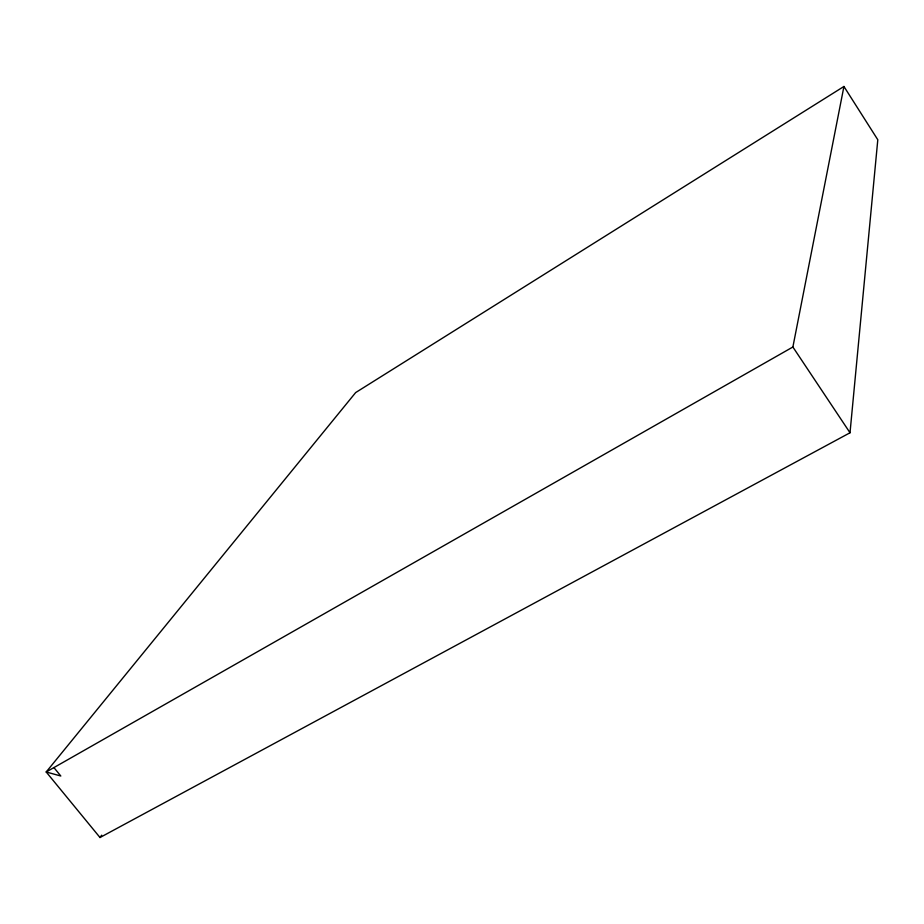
<?xml version="1.0" encoding="UTF-8"?>
<svg xmlns="http://www.w3.org/2000/svg" width="924" height="924" viewBox="0 0 924 924"><rect width="100%" height="100%" fill="white"/><g stroke="black" fill="none" stroke-linecap="round" stroke-linejoin="round"><path stroke-width="1.39" d="M850.011 432.767L877.8 139.767L843.935 86.475L355.659 392.573L46.2 771.979L100 837.525L850.011 432.767L792.884 347.008L843.935 86.475M100 837.525L101.686 835.181M792.884 347.008L46.2 771.979L60.811 776.01L53.915 767.59"/></g></svg>
